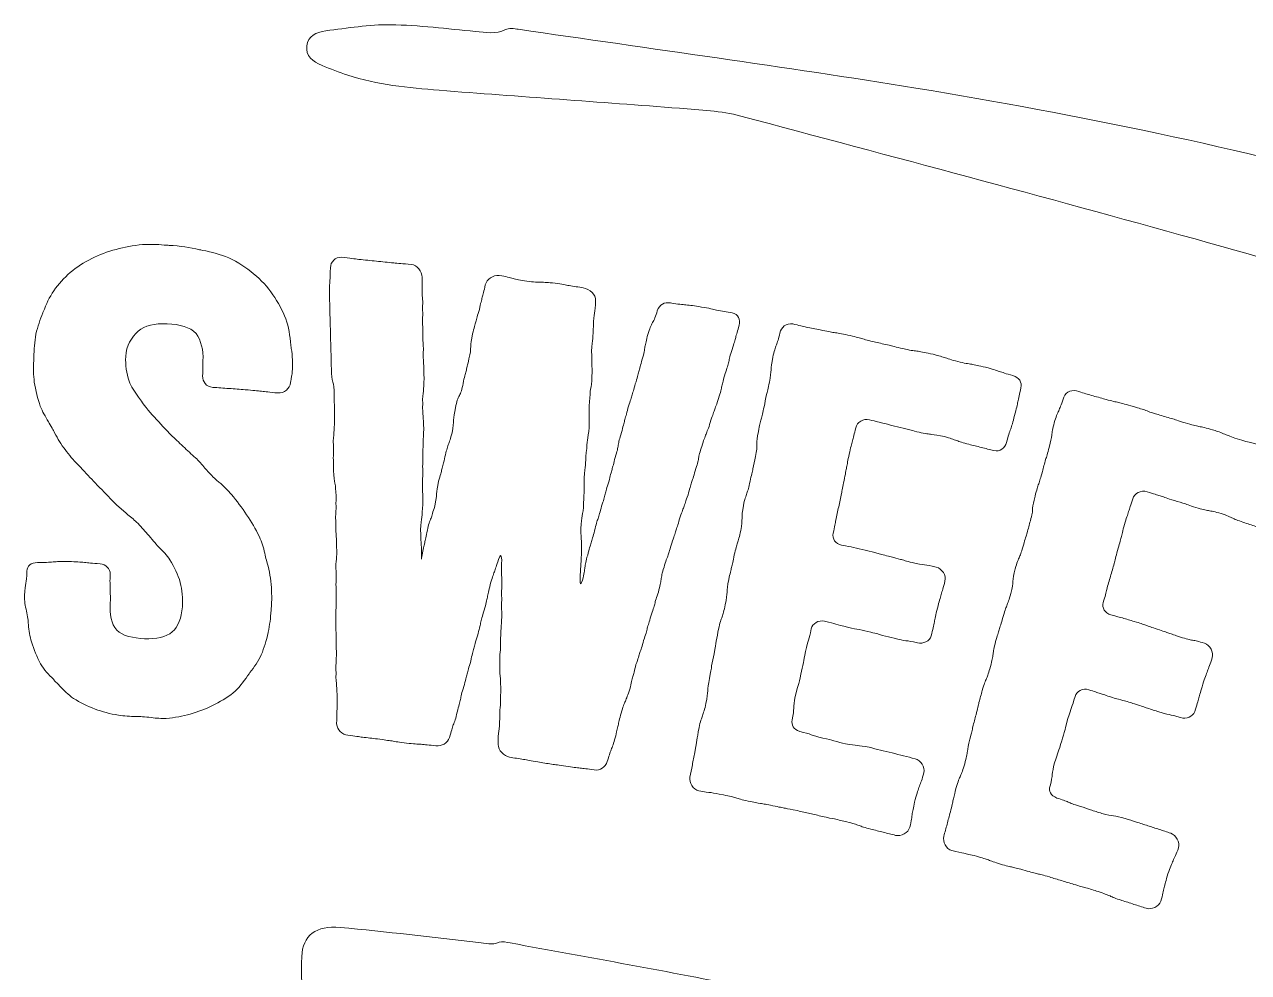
# Model space of a CAD drawing. Header units: inches. Extents: x 112 to 968, y -947 to -133.
# Drawn here: x 563.9 to 761.7, y -615.1 to -462 of the extents above; entities that cross this region are included whole.
import ezdxf

# ---------------------------------------------------------------- set-up
doc = ezdxf.new("R2010")
doc.units = ezdxf.units.IN
doc.header["$MEASUREMENT"] = 0
doc.layers.add('Layer 1', color=7, linetype='Continuous')

# ---------------------------------------------------------------- blocks, each defined once
blk = doc.blocks.new('block 16')
at = {"layer": 'Layer 1', "lineweight": 0}
blk.add_open_spline([(575.36, -572.54), (574.11, -572.05), (572.91, -571.46), (571.88, -570.83), (571.02, -570.2), (570.26, -569.52), (569.62, -568.79), (569.46, -568.57), (569.24, -568.35), (569.03, -568.18), (568.87, -568.01), (568.76, -567.9), (568.65, -567.73), (567.84, -567), (567.14, -566.17), (566.55, -565.23), (565.97, -564.13), (565.44, -562.93), (565.08, -561.67), (564.82, -560.8), (564.67, -559.88), (564.59, -558.9), (564.54, -558.57), (564.55, -558.24), (564.5, -557.92), (564.45, -557.54), (564.35, -557.11), (564.3, -556.72), (564.04, -555.9), (563.95, -555.04), (563.97, -554.17), (564, -553.14), (564.12, -552.66), (564.19, -552.23), (564.26, -551.8), (564.33, -551.31), (564.35, -550.28), (564.38, -549.36), (564.96, -548.89), (566.05, -548.87), (567.25, -548.9), (567.95, -548.81), (568.58, -548.78), (569.21, -548.74), (569.79, -548.65), (571.11, -548.7), (572.31, -548.74), (573, -548.82), (573.63, -548.85), (574.26, -548.93), (574.83, -549), (576.15, -549.06), (577.07, -549.1), (577.83, -549.89), (577.79, -550.76), (577.74, -551.89), (577.77, -552.49), (577.8, -553.09), (577.78, -553.57), (577.86, -554.23), (577.81, -555.37), (577.72, -557.26), (577.94, -558.73), (578.85, -559.8), (579.88, -560.77), (581.5, -561.07), (583.35, -561.17), (585.27, -561.28), (586.75, -560.93), (587.83, -560.08), (588.79, -559.22), (589.33, -557.84), (589.45, -556), (589.53, -554.65), (589.44, -553.34), (589.12, -552.08), (588.74, -550.81), (588.19, -549.63), (587.45, -548.45), (586.92, -547.71), (586.33, -547.03), (585.61, -546.33), (585.34, -546.05), (585.07, -545.71), (584.8, -545.42), (584.47, -545.03), (584.15, -544.68), (583.82, -544.28), (583.28, -543.66), (582.67, -542.97), (582.06, -542.35), (581.57, -541.89), (581.01, -541.43), (580.45, -540.97), (579.95, -540.56), (579.44, -540.1), (578.94, -539.65), (578.38, -539.13), (577.88, -538.62), (577.38, -538.06), (576.93, -537.61), (576.48, -537.15), (576.03, -536.7), (575.19, -535.85), (574.41, -535.01), (573.62, -534.17), (573.51, -534), (573.39, -533.89), (573.23, -533.72), (573.06, -533.5), (572.83, -533.27), (572.6, -533.1), (571.87, -532.31), (571.13, -531.48), (570.51, -530.64), (569.89, -529.81), (569.33, -528.87), (568.82, -527.94), (568.71, -527.66), (568.6, -527.44), (568.43, -527.16), (568.21, -526.78), (567.98, -526.45), (567.81, -526.12), (567.3, -525.29), (566.85, -524.46), (566.51, -523.64), (566.07, -522.39), (565.75, -521.08), (565.54, -519.72), (565.39, -518.63), (565.36, -517.49), (565.45, -516.25), (565.46, -516.09), (565.46, -515.93), (565.46, -515.76), (565.5, -514.47), (565.59, -513.22), (565.8, -511.98), (566.08, -510.75), (566.47, -509.62), (566.93, -508.55), (566.93, -508.49), (566.93, -508.44), (566.99, -508.39), (567.45, -507.15), (567.97, -506.03), (568.68, -504.97), (569.45, -503.85), (570.33, -502.91), (571.34, -502.02), (572.42, -501.14), (573.55, -500.42), (574.81, -499.76), (576.01, -499.16), (577.33, -498.67), (578.77, -498.3), (580.08, -497.92), (581.52, -497.66), (583.01, -497.52), (584.13, -497.47), (585.31, -497.47), (586.54, -497.59), (586.81, -497.61), (587.08, -497.62), (587.34, -497.64), (589.07, -497.73), (590.67, -497.99), (592.2, -498.36), (592.39, -498.37), (592.51, -498.38), (592.69, -498.45), (594.22, -498.7), (595.62, -499.13), (596.95, -499.65), (598.45, -500.35), (599.75, -501.21), (600.97, -502.22), (602.19, -503.23), (603.21, -504.35), (604.09, -505.61), (604.92, -506.82), (605.61, -508.13), (606.17, -509.53), (606.61, -510.82), (606.86, -512.25), (606.97, -513.78), (607.02, -513.95), (607, -514.11), (607.05, -514.28), (607.25, -515.49), (607.32, -516.75), (607.2, -518.09), (607.17, -518.52), (607.09, -518.73), (607.07, -518.95), (607.05, -519.17), (606.98, -519.38), (606.94, -519.81), (606.86, -520.72), (605.88, -521.56), (604.87, -521.48), (603.49, -521.36), (602.9, -521.26), (602.24, -521.21), (601.59, -521.16), (600.87, -521.05), (599.62, -520.95), (598.74, -520.89), (597.86, -520.82), (596.99, -520.76), (596.11, -520.7), (595.23, -520.64), (594.35, -520.58), (593.34, -520.51), (592.67, -519.65), (592.73, -518.73), (592.77, -518.14), (592.79, -517.82), (592.75, -517.54), (592.76, -517.27), (592.73, -516.89), (592.77, -516.3), (592.88, -514.51), (592.5, -513.02), (591.66, -511.89), (590.69, -510.79), (589.01, -510.42), (587.01, -510.31), (584.94, -510.19), (583.39, -510.6), (582.32, -511.52), (581.24, -512.5), (580.39, -513.81), (580.3, -515.6), (580.24, -516.95), (580.42, -518.31), (580.84, -519.58), (581.22, -520.46), (581.71, -521.3), (582.39, -522.15), (582.61, -522.43), (582.83, -522.77), (583, -523.05), (583.78, -524.12), (584.68, -525.14), (585.64, -526.17), (586.54, -527.14), (587.49, -528.17), (588.55, -529.16), (589.23, -529.79), (589.9, -530.43), (590.62, -531.07), (590.9, -531.36), (591.24, -531.66), (591.57, -531.95), (592.13, -532.47), (592.62, -533.05), (593.11, -533.62), (593.5, -534.08), (593.94, -534.55), (594.38, -535.01), (594.76, -535.42), (595.21, -535.78), (595.65, -536.13), (596.26, -536.66), (596.86, -537.25), (597.4, -537.89), (598.26, -538.93), (599.06, -540.02), (599.84, -541.17), (600.63, -542.26), (601.29, -543.45), (601.89, -544.7), (602.28, -545.54), (602.56, -546.43), (602.77, -547.38), (602.86, -547.76), (602.94, -548.1), (603.03, -548.48), (603.44, -549.77), (603.68, -551.04), (603.79, -552.4), (603.91, -553.67), (603.92, -554.97), (603.8, -556.37), (603.79, -556.44), (603.78, -556.52), (603.78, -556.59), (603.72, -557.83), (603.57, -559.02), (603.3, -560.13), (603.3, -560.15), (603.3, -560.17), (603.3, -560.19), (603.01, -561.47), (602.68, -562.69), (602.2, -563.79), (601.71, -564.83), (601.07, -565.76), (600.38, -566.62), (600.31, -566.78), (600.19, -566.88), (600.13, -566.98), (600.07, -567.03), (600.06, -567.14), (600, -567.19), (599.3, -568.22), (598.55, -569.14), (597.65, -569.93), (596.64, -570.72), (595.53, -571.4), (594.32, -571.96), (593.22, -572.54), (592.02, -572.99), (590.72, -573.34), (589.53, -573.69), (588.24, -573.93), (586.85, -574.06), (586.08, -574.07), (585.25, -574.02), (584.42, -573.92), (583.93, -573.84), (583.49, -573.81), (582.99, -573.78), (582.64, -573.76), (582.29, -573.74), (581.94, -573.73), (581.01, -573.73), (580.07, -573.68), (579.13, -573.53), (577.76, -573.3), (576.5, -572.97), (575.36, -572.54)], degree=3, knots=[0, 0, 0, 0, 1, 1, 1, 2, 2, 2, 3, 3, 3, 4, 4, 4, 5, 5, 5, 6, 6, 6, 7, 7, 7, 8, 8, 8, 9, 9, 9, 10, 10, 10, 11, 11, 11, 12, 12, 12, 13, 13, 13, 14, 14, 14, 15, 15, 15, 16, 16, 16, 17, 17, 17, 18, 18, 18, 19, 19, 19, 20, 20, 20, 21, 21, 21, 22, 22, 22, 23, 23, 23, 24, 24, 24, 25, 25, 25, 26, 26, 26, 27, 27, 27, 28, 28, 28, 29, 29, 29, 30, 30, 30, 31, 31, 31, 32, 32, 32, 33, 33, 33, 34, 34, 34, 35, 35, 35, 36, 36, 36, 37, 37, 37, 38, 38, 38, 39, 39, 39, 40, 40, 40, 41, 41, 41, 42, 42, 42, 43, 43, 43, 44, 44, 44, 45, 45, 45, 46, 46, 46, 47, 47, 47, 48, 48, 48, 49, 49, 49, 50, 50, 50, 51, 51, 51, 52, 52, 52, 53, 53, 53, 54, 54, 54, 55, 55, 55, 56, 56, 56, 57, 57, 57, 58, 58, 58, 59, 59, 59, 60, 60, 60, 61, 61, 61, 62, 62, 62, 63, 63, 63, 64, 64, 64, 65, 65, 65, 66, 66, 66, 67, 67, 67, 68, 68, 68, 69, 69, 69, 70, 70, 70, 71, 71, 71, 72, 72, 72, 73, 73, 73, 74, 74, 74, 75, 75, 75, 76, 76, 76, 77, 77, 77, 78, 78, 78, 79, 79, 79, 80, 80, 80, 81, 81, 81, 82, 82, 82, 83, 83, 83, 84, 84, 84, 85, 85, 85, 86, 86, 86, 87, 87, 87, 88, 88, 88, 89, 89, 89, 90, 90, 90, 91, 91, 91, 92, 92, 92, 93, 93, 93, 94, 94, 94, 95, 95, 95, 96, 96, 96, 97, 97, 97, 98, 98, 98, 99, 99, 99, 100, 100, 100, 101, 101, 101, 102, 102, 102, 103, 103, 103, 104, 104, 104, 105, 105, 105, 106, 106, 106, 107, 107, 107, 108, 108, 108, 109, 109, 109, 110, 110, 110, 111, 111, 111, 111], dxfattribs=at)
blk = doc.blocks.new('block 17')
at = {"layer": 'Layer 1', "lineweight": 0}
blk.add_open_spline([(646.87, -581.08), (645.72, -580.9), (645.18, -580.76), (644.58, -580.66), (643.81, -580.55), (643.05, -580.43), (642.28, -580.31), (641.4, -580.18), (640.49, -579.17), (640.46, -578.24), (640.44, -577.19), (640.53, -576.61), (640.6, -576.12), (640.67, -575.64), (640.65, -575.04), (640.74, -574.01), (640.74, -572.92), (640.76, -572.37), (640.83, -571.89), (640.84, -571.4), (640.82, -570.8), (640.92, -569.72), (640.9, -568.67), (640.81, -568.12), (640.83, -567.62), (640.73, -567.11), (640.76, -566.52), (640.74, -565.48), (640.71, -564.43), (640.74, -563.84), (640.81, -563.36), (640.83, -562.87), (640.86, -562.27), (640.84, -561.22), (640.93, -560.14), (640.9, -559.6), (640.96, -559.11), (640.99, -558.52), (641.06, -558.03), (641.05, -556.94), (641, -556), (641.03, -555.4), (641.04, -554.97), (641.06, -554.37), (640.97, -553.81), (641.07, -552.67), (641.06, -551.58), (641.02, -550.97), (641.03, -550.48), (641.05, -549.99), (640.95, -549.43), (641.04, -548.41), (640.99, -547.47), (640.81, -547.5), (640.51, -548.39), (640.2, -549.38), (640, -549.9), (639.88, -550.37), (639.64, -550.83), (639.5, -551.41), (639.19, -552.41), (638.98, -553.47), (638.79, -553.99), (638.72, -554.48), (638.6, -554.95), (638.52, -555.54), (638.21, -556.54), (637.89, -557.58), (637.75, -558.16), (637.62, -558.64), (637.56, -559.12), (637.43, -559.65), (637.11, -560.7), (636.8, -561.7), (636.66, -562.28), (636.54, -562.75), (636.42, -563.23), (636.23, -563.75), (636.03, -564.81), (635.72, -565.81), (635.58, -566.39), (635.46, -566.87), (635.34, -567.34), (635.21, -567.87), (634.9, -568.92), (634.59, -569.92), (634.46, -570.5), (634.39, -570.98), (634.27, -571.45), (634.13, -572.04), (633.83, -573.04), (633.64, -574.05), (633.45, -574.62), (633.22, -575.08), (633.09, -575.56), (632.91, -576.08), (632.6, -577.13), (632.31, -578.02), (631.34, -578.6), (630.41, -578.48), (629.26, -578.33), (628.65, -578.3), (628.04, -578.23), (627.44, -578.2), (626.82, -578.18), (625.67, -578.04), (624.52, -577.89), (623.8, -577.81), (623.32, -577.69), (622.71, -577.62), (622.12, -577.5), (620.96, -577.36), (620.15, -577.27), (619.35, -577.18), (618.54, -577.09), (618.05, -577.03), (617.34, -576.9), (616.19, -576.77), (615.25, -576.67), (614.45, -575.88), (614.38, -574.94), (614.43, -573.92), (614.38, -573.37), (614.43, -572.88), (614.48, -572.4), (614.43, -571.8), (614.47, -570.87), (614.41, -569.83), (614.47, -569.29), (614.35, -568.79), (614.34, -568.3), (614.24, -567.69), (614.28, -566.77), (614.22, -565.73), (614.27, -565.19), (614.32, -564.71), (614.31, -564.22), (614.37, -563.68), (614.31, -562.64), (614.35, -561.72), (614.3, -561.12), (614.29, -560.62), (614.28, -560.13), (614.23, -559.59), (614.27, -558.56), (614.2, -557.62), (614.26, -557.03), (614.25, -556.54), (614.3, -556.06), (614.36, -555.52), (614.29, -554.47), (614.34, -553.45), (614.28, -552.9), (614.27, -552.41), (614.31, -551.98), (614.25, -551.42), (614.3, -550.4), (614.23, -549.36), (614.28, -548.82), (614.33, -548.33), (614.38, -547.9), (614.44, -547.26), (614.36, -546.32), (614.41, -545.29), (614.29, -544.74), (614.28, -544.25), (614.27, -543.76), (614.2, -543.26), (614.25, -542.23), (614.18, -541.19), (614.23, -540.65), (614.28, -540.17), (614.27, -539.67), (614.26, -539.13), (614.31, -538.1), (614.22, -537.17), (614.22, -536.57), (614.09, -536.07), (613.96, -535.62), (613.96, -535.08), (613.88, -534.04), (613.92, -533.01), (613.86, -532.45), (613.84, -531.97), (613.89, -531.53), (613.82, -530.99), (613.86, -529.96), (613.79, -528.91), (613.9, -528.38), (613.94, -527.89), (613.99, -527.41), (613.99, -526.87), (614.03, -525.84), (614.06, -524.81), (614, -524.26), (614.05, -523.77), (614.03, -523.33), (613.96, -522.79), (614, -521.76), (613.92, -520.71), (613.91, -520.17), (613.77, -519.72), (613.64, -519.22), (613.51, -518.67), (613.55, -517.63), (613.46, -516.7), (613.52, -516.06), (613.5, -515.62), (613.48, -515.13), (613.41, -514.58), (613.45, -513.55), (613.35, -512.61), (613.41, -512.02), (613.39, -511.53), (613.38, -511.04), (613.31, -510.49), (613.34, -509.46), (613.26, -508.42), (613.31, -507.88), (613.29, -507.44), (613.27, -506.95), (613.2, -506.4), (613.23, -505.37), (613.15, -504.33), (613.26, -503.8), (613.3, -503.31), (613.35, -502.83), (613.34, -502.28), (613.37, -501.25), (613.39, -500.33), (614.16, -499.48), (615.15, -499.57), (616.56, -499.71), (617.3, -499.84), (617.97, -499.9), (618.92, -500), (619.87, -500.09), (620.81, -500.19), (621.74, -500.28), (622.66, -500.38), (623.59, -500.48), (624.26, -500.55), (625.01, -500.58), (626.43, -500.73), (627.41, -500.84), (628.11, -501.85), (628.19, -502.79), (628.14, -503.82), (628.19, -504.36), (628.2, -504.86), (628.21, -505.35), (628.21, -505.84), (628.28, -506.88), (628.22, -507.91), (628.28, -508.46), (628.29, -508.9), (628.24, -509.38), (628.24, -509.93), (628.3, -510.97), (628.24, -512), (628.3, -512.55), (628.31, -512.99), (628.32, -513.48), (628.44, -514.04), (628.38, -515.07), (628.33, -515.99), (628.44, -516.6), (628.45, -517.09), (628.46, -517.53), (628.46, -518.07), (628.51, -519.12), (628.46, -520.14), (628.45, -520.69), (628.4, -521.17), (628.34, -521.66), (628.21, -522.24), (628.28, -523.18), (628.22, -524.2), (628.34, -524.76), (628.34, -525.25), (628.35, -525.69), (628.4, -526.24), (628.46, -527.28), (628.4, -528.31), (628.39, -528.86), (628.34, -529.29), (628.34, -529.78), (628.34, -530.32), (628.28, -531.35), (628.34, -532.28), (628.33, -532.88), (628.27, -533.37), (628.28, -533.86), (628.33, -534.41), (628.26, -535.44), (628.22, -536.36), (628.26, -536.97), (628.26, -537.45), (628.26, -537.94), (628.36, -538.56), (628.31, -539.48), (628.25, -540.51), (628.18, -541.04), (628.12, -541.53), (628.07, -542.01), (628, -542.55), (627.94, -543.58), (627.99, -544.62), (627.93, -545.1), (628.04, -545.61), (628.04, -546.1), (628.14, -546.71), (628.09, -547.63), (628.03, -548.55), (628.03, -548.55), (628.2, -547.65), (628.37, -546.74), (628.5, -546.16), (628.62, -545.68), (628.68, -545.19), (628.86, -544.67), (629.04, -543.66), (629.21, -542.75), (629.4, -542.17), (629.63, -541.71), (629.75, -541.29), (629.93, -540.76), (630.23, -539.77), (630.41, -538.75), (630.48, -538.21), (630.53, -537.78), (630.59, -537.3), (630.66, -536.77), (630.84, -535.75), (631.14, -534.75), (631.27, -534.22), (631.38, -533.8), (631.5, -533.32), (631.68, -532.8), (631.87, -531.79), (632.04, -530.89), (632.3, -530.31), (632.41, -529.84), (632.65, -529.38), (632.71, -528.89), (633.02, -527.9), (633.21, -526.88), (633.27, -526.34), (633.27, -525.85), (633.33, -525.37), (633.41, -524.78), (633.58, -523.88), (633.77, -522.86), (633.96, -522.34), (634.2, -521.88), (634.43, -521.47), (634.62, -520.95), (634.81, -519.94), (635, -518.92), (635.18, -518.41), (635.3, -517.98), (635.36, -517.5), (635.55, -516.98), (635.74, -515.96), (636.03, -515.07), (635.99, -514.47), (636.05, -513.98), (636.05, -513.49), (636.12, -512.96), (636.31, -511.94), (636.62, -510.95), (636.75, -510.42), (636.87, -509.99), (636.99, -509.52), (637.12, -508.99), (637.43, -508), (637.63, -506.98), (637.81, -506.51), (637.87, -506.03), (637.99, -505.56), (638.19, -505.04), (638.38, -504.02), (638.68, -503.13), (639.59, -502.38), (640.64, -502.52), (641.8, -502.67), (642.34, -502.85), (642.89, -502.98), (643.37, -503.1), (644.03, -503.3), (645.08, -503.44), (646.24, -503.6), (646.88, -503.58), (647.38, -503.6), (647.93, -503.62), (648.5, -503.6), (649.67, -503.76), (650.84, -503.93), (651.39, -504.02), (651.93, -504.15), (652.69, -504.26), (653.45, -504.37), (654.2, -504.49), (655.25, -504.65), (656.29, -505.63), (656.21, -506.55), (656.23, -507.59), (656.09, -508.12), (656.01, -508.6), (656, -509.09), (655.86, -509.61), (655.88, -510.66), (655.8, -511.58), (655.77, -512.18), (655.76, -512.67), (655.69, -513.15), (655.66, -513.69), (655.56, -514.72), (655.59, -515.76), (655.63, -516.32), (655.62, -516.75), (655.6, -517.24), (655.7, -517.81), (655.6, -518.83), (655.62, -519.88), (655.48, -520.4), (655.4, -520.89), (655.33, -521.37), (655.31, -521.91), (655.2, -522.94), (655.12, -523.85), (655.21, -524.47), (655.19, -524.96), (655.18, -525.45), (655.15, -526), (655.17, -527.04), (655.07, -528.07), (654.98, -528.6), (654.91, -529.08), (654.84, -529.51), (654.8, -530.16), (654.71, -531.08), (654.61, -532.1), (654.59, -532.65), (654.57, -533.14), (654.49, -533.62), (654.47, -534.16), (654.36, -535.19), (654.38, -536.23), (654.35, -536.77), (654.34, -537.21), (654.33, -537.7), (654.36, -538.26), (654.25, -539.28), (654.27, -540.32), (654.12, -540.85), (654.05, -541.33), (653.97, -541.81), (653.94, -542.36), (653.84, -543.38), (653.85, -544.42), (653.83, -544.91), (653.93, -545.42), (653.91, -545.91), (653.94, -546.47), (653.95, -547.51), (653.86, -548.43), (653.88, -549.03), (653.8, -549.52), (653.78, -550), (653.7, -550.54), (653.71, -551.58), (653.67, -552.51), (653.78, -552.58), (654.1, -551.7), (654.32, -550.7), (654.42, -550.11), (654.48, -549.68), (654.56, -549.2), (654.59, -548.65), (654.93, -547.67), (655.15, -546.66), (655.35, -546.15), (655.49, -545.67), (655.62, -545.21), (655.83, -544.63), (656.04, -543.74), (656.26, -542.73), (656.47, -542.21), (656.6, -541.74), (656.74, -541.27), (656.94, -540.76), (657.17, -539.75), (657.49, -538.87), (657.65, -538.3), (657.73, -537.81), (657.87, -537.34), (658.01, -536.82), (658.35, -535.83), (658.58, -534.83), (658.73, -534.3), (658.86, -533.83), (658.99, -533.41), (659.14, -532.89), (659.37, -531.88), (659.71, -530.9), (659.8, -530.37), (659.88, -529.89), (659.96, -529.4), (660.05, -528.87), (660.39, -527.88), (660.62, -526.88), (660.83, -526.37), (660.9, -525.94), (661.04, -525.47), (661.19, -524.94), (661.42, -523.94), (661.76, -522.96), (661.91, -522.43), (662.05, -521.96), (662.19, -521.49), (662.41, -520.92), (662.62, -520.03), (662.97, -519.04), (663.06, -518.51), (663.2, -518.03), (663.28, -517.55), (663.49, -517.04), (663.72, -516.04), (664.08, -515.05), (664.1, -514.51), (664.18, -514.03), (664.26, -513.55), (664.41, -513.02), (664.64, -512.02), (664.98, -511.14), (665.14, -510.57), (665.4, -510.12), (665.67, -509.67), (665.95, -509.11), (666.16, -508.21), (666.52, -507.18), (667.29, -506.76), (668.33, -506.94), (669.55, -507.15), (670.24, -507.21), (670.8, -507.25), (671.48, -507.32), (672.1, -507.38), (673.32, -507.6), (674.55, -507.82), (675.22, -507.94), (675.76, -508.09), (676.59, -508.24), (677.43, -508.4), (678.27, -508.55), (679.24, -508.74), (679.64, -509.64), (679.41, -510.53), (679.16, -511.53), (678.94, -512.04), (678.84, -512.52), (678.76, -512.94), (678.54, -513.45), (678.29, -514.45), (677.92, -515.43), (677.82, -515.96), (677.73, -516.44), (677.58, -516.91), (677.47, -517.49), (677.12, -518.36), (676.87, -519.36), (676.71, -519.88), (676.62, -520.36), (676.47, -520.83), (676.43, -521.37), (676.06, -522.35), (675.81, -523.35), (675.53, -523.85), (675.39, -524.26), (675.25, -524.73), (675.08, -525.25), (674.72, -526.23), (674.47, -527.23), (674.19, -527.73), (674.05, -528.14), (673.9, -528.61), (673.63, -529.11), (673.38, -530.11), (673.04, -530.98), (672.92, -531.62), (672.84, -532.04), (672.75, -532.53), (672.65, -533.06), (672.29, -534.04), (672.04, -535.04), (671.83, -535.55), (671.69, -535.96), (671.6, -536.44), (671.39, -536.95), (671.14, -537.95), (670.78, -538.93), (670.62, -539.45), (670.48, -539.92), (670.23, -540.32), (670.13, -540.85), (669.77, -541.83), (669.52, -542.83), (669.31, -543.34), (669.17, -543.75), (669.03, -544.22), (668.88, -544.75), (668.52, -545.73), (668.27, -546.73), (668, -547.23), (667.93, -547.65), (667.78, -548.12), (667.51, -548.62), (667.27, -549.63), (666.91, -550.61), (666.87, -551.15), (666.79, -551.63), (666.76, -552.12), (666.6, -552.64), (666.36, -553.64), (666.03, -554.51), (665.86, -555.09), (665.78, -555.57), (665.64, -556.04), (665.48, -556.56), (665.13, -557.54), (664.91, -558.44), (664.69, -559), (664.55, -559.48), (664.46, -559.95), (664.31, -560.48), (663.96, -561.46), (663.72, -562.46), (663.51, -562.97), (663.38, -563.39), (663.23, -563.86), (663.08, -564.38), (662.73, -565.36), (662.49, -566.37), (662.34, -566.89), (662.21, -567.3), (662.13, -567.78), (661.97, -568.31), (661.74, -569.31), (661.39, -570.29), (661.18, -570.8), (661.04, -571.27), (660.8, -571.67), (660.59, -572.19), (660.36, -573.19), (660.01, -574.17), (659.98, -574.71), (659.83, -575.18), (659.75, -575.66), (659.6, -576.19), (659.37, -577.19), (659.15, -578.09), (658.88, -578.64), (658.74, -579.11), (658.49, -579.56), (658.39, -580.15), (658.06, -581.03), (657.85, -581.92), (656.9, -582.53), (655.97, -582.37), (654.88, -582.18), (654.22, -582.12), (653.72, -582.09), (653.12, -581.99), (652.56, -581.95), (651.41, -581.76), (650.26, -581.57), (649.71, -581.53), (649.11, -581.44), (648.36, -581.32), (647.61, -581.2), (646.87, -581.08)], degree=3, knots=[0, 0, 0, 0, 1, 1, 1, 2, 2, 2, 3, 3, 3, 4, 4, 4, 5, 5, 5, 6, 6, 6, 7, 7, 7, 8, 8, 8, 9, 9, 9, 10, 10, 10, 11, 11, 11, 12, 12, 12, 13, 13, 13, 14, 14, 14, 15, 15, 15, 16, 16, 16, 17, 17, 17, 18, 18, 18, 19, 19, 19, 20, 20, 20, 21, 21, 21, 22, 22, 22, 23, 23, 23, 24, 24, 24, 25, 25, 25, 26, 26, 26, 27, 27, 27, 28, 28, 28, 29, 29, 29, 30, 30, 30, 31, 31, 31, 32, 32, 32, 33, 33, 33, 34, 34, 34, 35, 35, 35, 36, 36, 36, 37, 37, 37, 38, 38, 38, 39, 39, 39, 40, 40, 40, 41, 41, 41, 42, 42, 42, 43, 43, 43, 44, 44, 44, 45, 45, 45, 46, 46, 46, 47, 47, 47, 48, 48, 48, 49, 49, 49, 50, 50, 50, 51, 51, 51, 52, 52, 52, 53, 53, 53, 54, 54, 54, 55, 55, 55, 56, 56, 56, 57, 57, 57, 58, 58, 58, 59, 59, 59, 60, 60, 60, 61, 61, 61, 62, 62, 62, 63, 63, 63, 64, 64, 64, 65, 65, 65, 66, 66, 66, 67, 67, 67, 68, 68, 68, 69, 69, 69, 70, 70, 70, 71, 71, 71, 72, 72, 72, 73, 73, 73, 74, 74, 74, 75, 75, 75, 76, 76, 76, 77, 77, 77, 78, 78, 78, 79, 79, 79, 80, 80, 80, 81, 81, 81, 82, 82, 82, 83, 83, 83, 84, 84, 84, 85, 85, 85, 86, 86, 86, 87, 87, 87, 88, 88, 88, 89, 89, 89, 90, 90, 90, 91, 91, 91, 92, 92, 92, 93, 93, 93, 94, 94, 94, 95, 95, 95, 96, 96, 96, 97, 97, 97, 98, 98, 98, 99, 99, 99, 100, 100, 100, 101, 101, 101, 102, 102, 102, 103, 103, 103, 104, 104, 104, 105, 105, 105, 106, 106, 106, 107, 107, 107, 108, 108, 108, 109, 109, 109, 110, 110, 110, 111, 111, 111, 112, 112, 112, 113, 113, 113, 114, 114, 114, 115, 115, 115, 116, 116, 116, 117, 117, 117, 118, 118, 118, 119, 119, 119, 120, 120, 120, 121, 121, 121, 122, 122, 122, 123, 123, 123, 124, 124, 124, 125, 125, 125, 126, 126, 126, 127, 127, 127, 128, 128, 128, 129, 129, 129, 130, 130, 130, 131, 131, 131, 132, 132, 132, 133, 133, 133, 134, 134, 134, 135, 135, 135, 136, 136, 136, 137, 137, 137, 138, 138, 138, 139, 139, 139, 140, 140, 140, 141, 141, 141, 142, 142, 142, 143, 143, 143, 144, 144, 144, 145, 145, 145, 146, 146, 146, 147, 147, 147, 148, 148, 148, 149, 149, 149, 150, 150, 150, 151, 151, 151, 152, 152, 152, 153, 153, 153, 154, 154, 154, 155, 155, 155, 156, 156, 156, 157, 157, 157, 158, 158, 158, 159, 159, 159, 160, 160, 160, 161, 161, 161, 162, 162, 162, 163, 163, 163, 164, 164, 164, 165, 165, 165, 166, 166, 166, 167, 167, 167, 168, 168, 168, 169, 169, 169, 170, 170, 170, 171, 171, 171, 172, 172, 172, 173, 173, 173, 174, 174, 174, 175, 175, 175, 176, 176, 176, 177, 177, 177, 178, 178, 178, 179, 179, 179, 180, 180, 180, 181, 181, 181, 182, 182, 182, 183, 183, 183, 184, 184, 184, 185, 185, 185, 186, 186, 186, 187, 187, 187, 188, 188, 188, 189, 189, 189, 190, 190, 190, 191, 191, 191, 192, 192, 192, 193, 193, 193, 194, 194, 194, 195, 195, 195, 196, 196, 196, 197, 197, 197, 198, 198, 198, 199, 199, 199, 200, 200, 200, 201, 201, 201, 202, 202, 202, 203, 203, 203, 204, 204, 204, 205, 205, 205, 206, 206, 206, 207, 207, 207, 208, 208, 208, 209, 209, 209, 210, 210, 210, 211, 211, 211, 212, 212, 212, 213, 213, 213, 214, 214, 214, 215, 215, 215, 216, 216, 216, 217, 217, 217, 218, 218, 218, 219, 219, 219, 220, 220, 220, 221, 221, 221, 222, 222, 222, 223, 223, 223, 224, 224, 224, 225, 225, 225, 226, 226, 226, 227, 227, 227, 227], dxfattribs=at)
blk = doc.blocks.new('block 18')
at = {"layer": 'Layer 1', "lineweight": 0}
blk.add_open_spline([(674.86, -586.04), (674.41, -586), (673.8, -585.94), (672.88, -585.75), (671.96, -585.56), (671.27, -584.43), (671.45, -583.53), (671.58, -582.88), (671.71, -582.22), (671.84, -581.57), (671.97, -580.89), (672.11, -580.22), (672.24, -579.55), (672.44, -578.54), (672.49, -578), (672.57, -577.57), (672.67, -577.1), (672.72, -576.55), (672.92, -575.54), (673.12, -574.54), (673.34, -574.03), (673.48, -573.61), (673.62, -573.15), (673.84, -572.64), (674.04, -571.63), (674.24, -570.62), (674.29, -570.08), (674.33, -569.59), (674.36, -569.15), (674.41, -568.61), (674.61, -567.6), (674.81, -566.59), (674.91, -566.06), (674.95, -565.57), (675.08, -564.92), (675.21, -564.26), (675.34, -563.61), (675.54, -562.6), (675.59, -562.06), (675.68, -561.58), (675.81, -560.93), (675.94, -560.27), (676.07, -559.62), (676.27, -558.61), (676.49, -558.09), (676.65, -557.63), (676.8, -557.17), (676.95, -556.7), (677.15, -555.69), (677.36, -554.63), (677.4, -554.14), (677.44, -553.65), (677.47, -553.16), (677.52, -552.62), (677.72, -551.61), (677.92, -550.6), (678.07, -550.13), (678.17, -549.66), (678.26, -549.18), (678.42, -548.66), (678.62, -547.65), (678.83, -546.64), (678.99, -546.12), (679.13, -545.71), (679.28, -545.24), (679.45, -544.72), (679.65, -543.71), (679.85, -542.7), (679.83, -542.15), (679.86, -541.71), (679.9, -541.23), (679.88, -540.67), (680.08, -539.66), (680.28, -538.65), (680.51, -538.14), (680.66, -537.68), (680.8, -537.27), (680.97, -536.74), (681.17, -535.74), (681.37, -534.73), (681.53, -534.21), (681.63, -533.73), (681.76, -533.08), (681.89, -532.42), (682.02, -531.77), (682.22, -530.76), (682.32, -530.23), (682.24, -529.71), (682.28, -529.22), (682.31, -528.73), (682.51, -527.73), (682.72, -526.66), (682.82, -526.19), (682.97, -525.72), (683.07, -525.24), (683.23, -524.72), (683.43, -523.71), (683.56, -523.06), (683.69, -522.4), (683.82, -521.75), (683.97, -521.29), (684.08, -520.75), (684.28, -519.74), (684.48, -518.74), (684.53, -518.19), (684.55, -517.76), (684.58, -517.27), (684.63, -516.72), (684.83, -515.72), (685.03, -514.71), (685.26, -514.2), (685.41, -513.73), (685.56, -513.27), (685.78, -512.81), (685.98, -511.8), (686.16, -510.9), (687.01, -510.13), (688.05, -510.34), (689.08, -510.55), (689.75, -510.74), (690.23, -510.84), (690.98, -510.99), (691.74, -511.15), (692.49, -511.3), (693.65, -511.55), (694.19, -511.66), (694.75, -511.72), (695.23, -511.82), (695.92, -511.91), (696.95, -512.13), (698.11, -512.38), (698.64, -512.56), (699.19, -512.68), (699.73, -512.85), (700.26, -513.02), (701.42, -513.28), (702.15, -513.44), (702.88, -513.6), (703.61, -513.76), (704.15, -513.89), (704.69, -514.06), (705.84, -514.32), (706.99, -514.59), (707.55, -514.66), (708.11, -514.73), (708.61, -514.79), (709.29, -514.9), (710.32, -515.14), (711.47, -515.41), (712, -515.59), (712.54, -515.77), (713.08, -515.9), (713.6, -516.14), (714.75, -516.42), (715.78, -516.66), (716.46, -516.78), (716.96, -516.84), (717.5, -516.98), (718.06, -517.05), (719.21, -517.34), (720.36, -517.63), (720.89, -517.82), (721.42, -518.01), (721.9, -518.13), (722.48, -518.38), (723.63, -518.68), (724.6, -518.92), (725.15, -519.79), (724.92, -520.68), (724.64, -521.73), (724.56, -522.33), (724.41, -522.9), (724.35, -523.39), (724.18, -524.02), (723.9, -525.12), (723.62, -526.22), (723.4, -526.83), (723.27, -527.3), (723.06, -527.86), (722.87, -528.37), (722.58, -529.47), (722.35, -530.36), (721.49, -531.03), (720.54, -530.79), (719.87, -530.62), (719.19, -530.45), (718.52, -530.28), (717.85, -530.11), (717.17, -529.94), (716.5, -529.77), (715.55, -529.54), (715.03, -529.35), (714.5, -529.17), (714.04, -529), (713.53, -528.77), (712.58, -528.53), (711.57, -528.29), (711.01, -528.26), (710.52, -528.2), (710.04, -528.09), (709.48, -528.07), (708.47, -527.83), (707.34, -527.56), (706.87, -527.4), (706.34, -527.27), (705.72, -527.13), (705.11, -526.98), (704.49, -526.84), (703.55, -526.57), (703.07, -526.46), (702.59, -526.35), (702.12, -526.25), (701.59, -526.07), (700.46, -525.82), (699.44, -525.59), (698.43, -526.19), (698.23, -527.1), (698, -528.15), (697.81, -528.72), (697.71, -529.2), (697.58, -529.78), (697.4, -530.3), (697.17, -531.35), (696.94, -532.41), (696.87, -533), (696.76, -533.48), (696.66, -533.95), (696.58, -534.55), (696.35, -535.61), (696.12, -536.66), (695.99, -537.24), (695.94, -537.73), (695.79, -538.44), (695.63, -539.14), (695.48, -539.85), (695.32, -540.57), (695.16, -541.29), (695, -542.01), (694.95, -542.5), (694.82, -543.08), (694.59, -544.14), (694.39, -545.04), (694.95, -545.82), (695.93, -546.04), (696.91, -546.27), (697.39, -546.32), (697.85, -546.42), (698.49, -546.57), (699.12, -546.71), (699.76, -546.86), (700.75, -547.09), (701.21, -547.2), (701.66, -547.35), (702.12, -547.46), (702.63, -547.64), (703.55, -547.86), (704.53, -548.09), (704.98, -548.25), (705.44, -548.36), (705.91, -548.47), (706.41, -548.65), (707.34, -548.87), (708.32, -549.11), (708.85, -549.19), (709.33, -549.25), (709.8, -549.31), (710.27, -549.37), (711.25, -549.61), (712.18, -549.84), (712.88, -550.96), (712.65, -551.86), (712.37, -552.96), (712.19, -553.47), (712.04, -554.05), (711.89, -554.62), (711.71, -555.13), (711.43, -556.24), (711.15, -557.34), (711.05, -557.99), (710.93, -558.46), (710.84, -559.05), (710.7, -559.63), (710.42, -560.73), (710.21, -561.57), (709.12, -562.07), (708.21, -561.85), (707.25, -561.61), (706.79, -561.55), (706.32, -561.5), (705.85, -561.44), (705.35, -561.31), (704.44, -561.09), (703.82, -560.94), (703.19, -560.79), (702.57, -560.64), (702.13, -560.48), (701.62, -560.36), (700.65, -560.13), (700.03, -559.98), (699.41, -559.84), (698.78, -559.69), (698.32, -559.64), (697.86, -559.53), (696.9, -559.31), (695.99, -559.1), (695.49, -558.93), (695.03, -558.83), (694.58, -558.73), (694.14, -558.57), (693.17, -558.35), (692.21, -558.14), (691.24, -558.7), (691.05, -559.6), (690.85, -560.5), (690.74, -560.97), (690.59, -561.39), (690.5, -561.81), (690.33, -562.32), (690.13, -563.22), (689.93, -564.12), (689.83, -564.6), (689.79, -565.03), (689.65, -565.65), (689.51, -566.27), (689.38, -566.88), (689.18, -567.78), (689.06, -568.31), (688.92, -568.72), (688.82, -569.14), (688.66, -569.61), (688.46, -570.5), (688.26, -571.4), (688.26, -571.96), (688.22, -572.39), (688.18, -572.83), (688.18, -573.38), (687.98, -574.28), (687.78, -575.18), (688.17, -575.76), (689.19, -576.16), (690.12, -576.37), (690.61, -576.53), (691.04, -576.68), (691.47, -576.84), (691.96, -577), (692.89, -577.22), (693.78, -577.42), (694.27, -577.54), (694.7, -577.69), (695.33, -577.84), (695.95, -577.99), (696.58, -578.13), (697.51, -578.35), (698.03, -578.37), (698.49, -578.42), (698.94, -578.48), (699.46, -578.49), (700.4, -578.72), (701.01, -578.86), (701.61, -579.01), (702.22, -579.16), (702.84, -579.31), (703.47, -579.47), (704.09, -579.62), (704.71, -579.78), (705.34, -579.93), (705.96, -580.09), (706.59, -580.25), (707.21, -580.41), (707.83, -580.57), (708.71, -580.79), (709.47, -581.94), (709.24, -582.83), (708.96, -583.93), (708.71, -584.42), (708.51, -584.99), (708.36, -585.56), (708.11, -586.06), (707.83, -587.16), (707.55, -588.26), (707.49, -588.91), (707.37, -589.39), (707.28, -589.98), (707.24, -590.58), (706.96, -591.63), (706.73, -592.52), (705.53, -593.16), (704.67, -592.94), (704.01, -592.77), (703.34, -592.6), (702.68, -592.44), (702.01, -592.27), (701.35, -592.1), (700.68, -591.94), (699.65, -591.68), (699.18, -591.51), (698.76, -591.35), (698.29, -591.18), (697.82, -591.01), (696.79, -590.76), (696.12, -590.6), (695.46, -590.44), (694.79, -590.28), (694.34, -590.23), (693.75, -590.09), (692.83, -589.88), (692.16, -589.72), (691.49, -589.56), (690.83, -589.41), (690.16, -589.25), (689.49, -589.1), (688.82, -588.95), (687.79, -588.71), (687.3, -588.66), (686.86, -588.56), (686.38, -588.45), (685.88, -588.39), (684.85, -588.16), (683.82, -587.94), (683.32, -587.88), (682.83, -587.78), (682.38, -587.74), (681.79, -587.61), (680.86, -587.41), (679.83, -587.19), (679.3, -587.02), (678.88, -586.87), (678.39, -586.77), (677.91, -586.62), (676.88, -586.4), (675.84, -586.18), (675.35, -586.14), (674.86, -586.04)], degree=3, knots=[0, 0, 0, 0, 1, 1, 1, 2, 2, 2, 3, 3, 3, 4, 4, 4, 5, 5, 5, 6, 6, 6, 7, 7, 7, 8, 8, 8, 9, 9, 9, 10, 10, 10, 11, 11, 11, 12, 12, 12, 13, 13, 13, 14, 14, 14, 15, 15, 15, 16, 16, 16, 17, 17, 17, 18, 18, 18, 19, 19, 19, 20, 20, 20, 21, 21, 21, 22, 22, 22, 23, 23, 23, 24, 24, 24, 25, 25, 25, 26, 26, 26, 27, 27, 27, 28, 28, 28, 29, 29, 29, 30, 30, 30, 31, 31, 31, 32, 32, 32, 33, 33, 33, 34, 34, 34, 35, 35, 35, 36, 36, 36, 37, 37, 37, 38, 38, 38, 39, 39, 39, 40, 40, 40, 41, 41, 41, 42, 42, 42, 43, 43, 43, 44, 44, 44, 45, 45, 45, 46, 46, 46, 47, 47, 47, 48, 48, 48, 49, 49, 49, 50, 50, 50, 51, 51, 51, 52, 52, 52, 53, 53, 53, 54, 54, 54, 55, 55, 55, 56, 56, 56, 57, 57, 57, 58, 58, 58, 59, 59, 59, 60, 60, 60, 61, 61, 61, 62, 62, 62, 63, 63, 63, 64, 64, 64, 65, 65, 65, 66, 66, 66, 67, 67, 67, 68, 68, 68, 69, 69, 69, 70, 70, 70, 71, 71, 71, 72, 72, 72, 73, 73, 73, 74, 74, 74, 75, 75, 75, 76, 76, 76, 77, 77, 77, 78, 78, 78, 79, 79, 79, 80, 80, 80, 81, 81, 81, 82, 82, 82, 83, 83, 83, 84, 84, 84, 85, 85, 85, 86, 86, 86, 87, 87, 87, 88, 88, 88, 89, 89, 89, 90, 90, 90, 91, 91, 91, 92, 92, 92, 93, 93, 93, 94, 94, 94, 95, 95, 95, 96, 96, 96, 97, 97, 97, 98, 98, 98, 99, 99, 99, 100, 100, 100, 101, 101, 101, 102, 102, 102, 103, 103, 103, 104, 104, 104, 105, 105, 105, 106, 106, 106, 107, 107, 107, 108, 108, 108, 109, 109, 109, 110, 110, 110, 111, 111, 111, 112, 112, 112, 113, 113, 113, 114, 114, 114, 115, 115, 115, 116, 116, 116, 117, 117, 117, 118, 118, 118, 119, 119, 119, 120, 120, 120, 121, 121, 121, 122, 122, 122, 123, 123, 123, 124, 124, 124, 125, 125, 125, 126, 126, 126, 127, 127, 127, 128, 128, 128, 129, 129, 129, 130, 130, 130, 131, 131, 131, 132, 132, 132, 133, 133, 133, 134, 134, 134, 135, 135, 135, 136, 136, 136, 137, 137, 137, 138, 138, 138, 139, 139, 139, 140, 140, 140, 141, 141, 141, 142, 142, 142, 143, 143, 143, 144, 144, 144, 144], dxfattribs=at)
blk = doc.blocks.new('block 19')
at = {"layer": 'Layer 1', "lineweight": 0}
blk.add_open_spline([(715.72, -595.81), (715.27, -595.75), (714.67, -595.64), (713.75, -595.39), (712.84, -595.14), (712.23, -593.97), (712.47, -593.08), (712.64, -592.44), (712.81, -591.79), (712.99, -591.15), (713.16, -590.48), (713.34, -589.82), (713.52, -589.16), (713.79, -588.17), (713.87, -587.63), (713.98, -587.21), (714.11, -586.74), (714.2, -586.2), (714.46, -585.21), (714.73, -584.22), (714.98, -583.72), (715.15, -583.32), (715.33, -582.86), (715.58, -582.37), (715.84, -581.38), (716.11, -580.38), (716.19, -579.85), (716.27, -579.36), (716.32, -578.93), (716.41, -578.39), (716.67, -577.4), (716.94, -576.4), (717.08, -575.88), (717.15, -575.39), (717.32, -574.75), (717.49, -574.1), (717.67, -573.46), (717.93, -572.47), (718.02, -571.93), (718.14, -571.46), (718.32, -570.81), (718.49, -570.17), (718.66, -569.52), (718.93, -568.53), (719.18, -568.04), (719.37, -567.58), (719.55, -567.13), (719.73, -566.67), (719.99, -565.68), (720.28, -564.63), (720.34, -564.15), (720.42, -563.66), (720.48, -563.17), (720.57, -562.64), (720.83, -561.64), (721.1, -560.65), (721.28, -560.2), (721.41, -559.72), (721.53, -559.25), (721.73, -558.75), (722, -557.75), (722.27, -556.76), (722.46, -556.25), (722.63, -555.85), (722.82, -555.39), (723.01, -554.89), (723.28, -553.89), (723.55, -552.9), (723.57, -552.35), (723.63, -551.91), (723.7, -551.43), (723.72, -550.87), (723.99, -549.88), (724.25, -548.89), (724.51, -548.39), (724.69, -547.94), (724.86, -547.54), (725.06, -547.03), (725.33, -546.04), (725.59, -545.04), (725.79, -544.54), (725.92, -544.06), (726.09, -543.42), (726.27, -542.78), (726.44, -542.13), (726.71, -541.14), (726.85, -540.62), (726.8, -540.1), (726.87, -539.61), (726.93, -539.12), (727.2, -538.13), (727.48, -537.08), (727.6, -536.61), (727.79, -536.16), (727.92, -535.69), (728.11, -535.18), (728.38, -534.19), (728.55, -533.54), (728.73, -532.9), (728.9, -532.25), (729.08, -531.8), (729.22, -531.28), (729.49, -530.28), (729.76, -529.29), (729.84, -528.75), (729.89, -528.32), (729.96, -527.83), (730.04, -527.29), (730.3, -526.3), (730.57, -525.31), (730.83, -524.81), (731.02, -524.36), (731.2, -523.9), (731.45, -523.47), (731.72, -522.47), (731.96, -521.59), (732.86, -520.87), (733.88, -521.15), (734.9, -521.43), (735.55, -521.67), (736.04, -521.8), (736.78, -522), (737.52, -522.21), (738.26, -522.41), (739.41, -522.73), (739.94, -522.88), (740.5, -522.98), (740.98, -523.12), (741.66, -523.25), (742.68, -523.54), (743.82, -523.87), (744.35, -524.08), (744.89, -524.23), (745.41, -524.44), (745.94, -524.65), (747.08, -524.98), (747.8, -525.19), (748.52, -525.4), (749.24, -525.61), (749.78, -525.77), (750.3, -525.98), (751.44, -526.32), (752.58, -526.67), (753.13, -526.78), (753.68, -526.89), (754.18, -526.98), (754.85, -527.13), (755.87, -527.44), (757.01, -527.79), (757.53, -528.01), (758.05, -528.23), (758.59, -528.39), (759.1, -528.66), (760.23, -529.02), (761.25, -529.33), (761.92, -529.49), (762.41, -529.59), (762.95, -529.76), (763.5, -529.88), (764.64, -530.24), (765.77, -530.6), (766.29, -530.83), (766.81, -531.05), (767.28, -531.21), (767.85, -531.5), (768.98, -531.87), (769.93, -532.19), (770.42, -533.09), (770.14, -533.96), (769.8, -534.99), (769.67, -535.58), (769.48, -536.14), (769.39, -536.63), (769.19, -537.24), (768.83, -538.32), (768.47, -539.4), (768.21, -540), (768.06, -540.46), (767.81, -541.01), (767.58, -541.5), (767.23, -542.58), (766.94, -543.45), (766.02, -544.06), (765.09, -543.76), (764.43, -543.54), (763.76, -543.32), (763.1, -543.11), (762.44, -542.89), (761.77, -542.68), (761.11, -542.47), (760.17, -542.17), (759.66, -541.95), (759.15, -541.73), (758.7, -541.53), (758.2, -541.26), (757.26, -540.96), (756.26, -540.65), (755.7, -540.59), (755.22, -540.49), (754.75, -540.35), (754.19, -540.29), (753.19, -539.98), (752.08, -539.64), (751.62, -539.44), (751.09, -539.28), (750.48, -539.1), (749.88, -538.91), (749.27, -538.73), (748.34, -538.39), (747.87, -538.25), (747.4, -538.11), (746.93, -537.97), (746.42, -537.76), (745.3, -537.43), (744.3, -537.14), (743.24, -537.67), (742.98, -538.56), (742.68, -539.6), (742.46, -540.15), (742.32, -540.62), (742.15, -541.19), (741.94, -541.7), (741.64, -542.74), (741.34, -543.77), (741.23, -544.36), (741.09, -544.83), (740.95, -545.3), (740.85, -545.89), (740.54, -546.93), (740.24, -547.97), (740.07, -548.54), (739.99, -549.02), (739.79, -549.71), (739.59, -550.41), (739.39, -551.1), (739.18, -551.81), (738.97, -552.52), (738.77, -553.23), (738.69, -553.71), (738.52, -554.29), (738.22, -555.32), (737.96, -556.21), (738.47, -557.03), (739.44, -557.32), (740.41, -557.6), (740.88, -557.69), (741.33, -557.82), (741.96, -558.01), (742.59, -558.2), (743.22, -558.39), (744.19, -558.68), (744.65, -558.82), (745.09, -559.01), (745.55, -559.15), (746.04, -559.36), (746.95, -559.64), (747.92, -559.94), (748.36, -560.13), (748.82, -560.27), (749.27, -560.41), (749.77, -560.62), (750.68, -560.91), (751.65, -561.21), (752.18, -561.33), (752.65, -561.42), (753.12, -561.51), (753.59, -561.6), (754.56, -561.91), (755.47, -562.2), (756.09, -563.37), (755.81, -564.25), (755.46, -565.33), (755.24, -565.82), (755.05, -566.39), (754.87, -566.96), (754.65, -567.46), (754.3, -568.54), (753.95, -569.62), (753.81, -570.26), (753.66, -570.72), (753.53, -571.3), (753.34, -571.87), (752.99, -572.95), (752.73, -573.78), (751.6, -574.21), (750.71, -573.92), (749.76, -573.62), (749.3, -573.53), (748.84, -573.44), (748.37, -573.35), (747.87, -573.19), (746.98, -572.91), (746.36, -572.72), (745.75, -572.52), (745.13, -572.33), (744.7, -572.14), (744.2, -571.99), (743.25, -571.69), (742.63, -571.51), (742.02, -571.32), (741.4, -571.13), (740.94, -571.04), (740.49, -570.91), (739.54, -570.62), (738.64, -570.35), (738.15, -570.15), (737.7, -570.02), (737.25, -569.88), (736.82, -569.7), (735.87, -569.42), (734.92, -569.13), (733.92, -569.63), (733.66, -570.51), (733.4, -571.4), (733.26, -571.87), (733.09, -572.27), (732.97, -572.68), (732.76, -573.19), (732.5, -574.07), (732.25, -574.95), (732.11, -575.42), (732.04, -575.85), (731.87, -576.46), (731.69, -577.07), (731.51, -577.67), (731.25, -578.55), (731.1, -579.07), (730.93, -579.47), (730.81, -579.89), (730.61, -580.34), (730.36, -581.22), (730.1, -582.11), (730.06, -582.66), (729.99, -583.09), (729.92, -583.52), (729.88, -584.07), (729.62, -584.96), (729.37, -585.84), (729.72, -586.45), (730.71, -586.91), (731.64, -587.19), (732.11, -587.38), (732.54, -587.56), (732.96, -587.75), (733.43, -587.95), (734.36, -588.23), (735.23, -588.49), (735.72, -588.64), (736.14, -588.82), (736.75, -589.01), (737.37, -589.2), (737.99, -589.39), (738.91, -589.67), (739.43, -589.72), (739.88, -589.8), (740.33, -589.89), (740.86, -589.94), (741.78, -590.23), (742.38, -590.41), (742.98, -590.6), (743.57, -590.79), (744.19, -590.99), (744.8, -591.18), (745.42, -591.38), (746.03, -591.58), (746.65, -591.78), (747.26, -591.98), (747.88, -592.18), (748.49, -592.38), (749.11, -592.58), (749.97, -592.86), (750.66, -594.06), (750.37, -594.93), (750.01, -596.01), (749.73, -596.49), (749.49, -597.03), (749.31, -597.6), (749.03, -598.08), (748.67, -599.16), (748.32, -600.24), (748.22, -600.89), (748.07, -601.35), (747.93, -601.93), (747.85, -602.54), (747.51, -603.56), (747.22, -604.44), (745.98, -604.99), (745.13, -604.72), (744.48, -604.5), (743.82, -604.29), (743.16, -604.08), (742.51, -603.86), (741.85, -603.65), (741.2, -603.44), (740.19, -603.12), (739.72, -602.92), (739.31, -602.73), (738.85, -602.53), (738.39, -602.32), (737.38, -602.01), (736.72, -601.8), (736.06, -601.6), (735.4, -601.39), (734.96, -601.31), (734.37, -601.13), (733.47, -600.85), (732.81, -600.65), (732.15, -600.45), (731.49, -600.25), (730.83, -600.05), (730.17, -599.86), (729.51, -599.66), (728.5, -599.35), (728, -599.26), (727.57, -599.14), (727.09, -599), (726.6, -598.9), (725.58, -598.61), (724.56, -598.31), (724.07, -598.22), (723.58, -598.08), (723.14, -598.01), (722.55, -597.84), (721.64, -597.58), (720.62, -597.29), (720.1, -597.09), (719.68, -596.91), (719.2, -596.78), (718.74, -596.59), (717.72, -596.31), (716.69, -596.03), (716.2, -595.94), (715.72, -595.81)], degree=3, knots=[0, 0, 0, 0, 1, 1, 1, 2, 2, 2, 3, 3, 3, 4, 4, 4, 5, 5, 5, 6, 6, 6, 7, 7, 7, 8, 8, 8, 9, 9, 9, 10, 10, 10, 11, 11, 11, 12, 12, 12, 13, 13, 13, 14, 14, 14, 15, 15, 15, 16, 16, 16, 17, 17, 17, 18, 18, 18, 19, 19, 19, 20, 20, 20, 21, 21, 21, 22, 22, 22, 23, 23, 23, 24, 24, 24, 25, 25, 25, 26, 26, 26, 27, 27, 27, 28, 28, 28, 29, 29, 29, 30, 30, 30, 31, 31, 31, 32, 32, 32, 33, 33, 33, 34, 34, 34, 35, 35, 35, 36, 36, 36, 37, 37, 37, 38, 38, 38, 39, 39, 39, 40, 40, 40, 41, 41, 41, 42, 42, 42, 43, 43, 43, 44, 44, 44, 45, 45, 45, 46, 46, 46, 47, 47, 47, 48, 48, 48, 49, 49, 49, 50, 50, 50, 51, 51, 51, 52, 52, 52, 53, 53, 53, 54, 54, 54, 55, 55, 55, 56, 56, 56, 57, 57, 57, 58, 58, 58, 59, 59, 59, 60, 60, 60, 61, 61, 61, 62, 62, 62, 63, 63, 63, 64, 64, 64, 65, 65, 65, 66, 66, 66, 67, 67, 67, 68, 68, 68, 69, 69, 69, 70, 70, 70, 71, 71, 71, 72, 72, 72, 73, 73, 73, 74, 74, 74, 75, 75, 75, 76, 76, 76, 77, 77, 77, 78, 78, 78, 79, 79, 79, 80, 80, 80, 81, 81, 81, 82, 82, 82, 83, 83, 83, 84, 84, 84, 85, 85, 85, 86, 86, 86, 87, 87, 87, 88, 88, 88, 89, 89, 89, 90, 90, 90, 91, 91, 91, 92, 92, 92, 93, 93, 93, 94, 94, 94, 95, 95, 95, 96, 96, 96, 97, 97, 97, 98, 98, 98, 99, 99, 99, 100, 100, 100, 101, 101, 101, 102, 102, 102, 103, 103, 103, 104, 104, 104, 105, 105, 105, 106, 106, 106, 107, 107, 107, 108, 108, 108, 109, 109, 109, 110, 110, 110, 111, 111, 111, 112, 112, 112, 113, 113, 113, 114, 114, 114, 115, 115, 115, 116, 116, 116, 117, 117, 117, 118, 118, 118, 119, 119, 119, 120, 120, 120, 121, 121, 121, 122, 122, 122, 123, 123, 123, 124, 124, 124, 125, 125, 125, 126, 126, 126, 127, 127, 127, 128, 128, 128, 129, 129, 129, 130, 130, 130, 131, 131, 131, 132, 132, 132, 133, 133, 133, 134, 134, 134, 135, 135, 135, 136, 136, 136, 137, 137, 137, 138, 138, 138, 139, 139, 139, 140, 140, 140, 141, 141, 141, 142, 142, 142, 143, 143, 143, 144, 144, 144, 144], dxfattribs=at)
blk = doc.blocks.new('block 10')
at = {"layer": 'Layer 1'}
for name in ['block 16', 'block 17', 'block 18', 'block 19']:
    blk.add_blockref(name, (0, 0), dxfattribs=at)
blk = doc.blocks.new('block 25')
at = {"layer": 'Layer 1', "lineweight": 0}
blk.add_open_spline([(967.89, -491.08), (966.59, -492.04), (965.29, -493), (963.48, -494.33), (963.23, -497.7), (960.65, -500.79), (957.85, -503.73), (954.63, -507.1), (952.05, -510.77), (950.04, -514.77), (946.86, -521.12), (943.68, -527.47), (940.43, -533.79), (939.08, -536.43), (937.67, -539.06), (936.09, -541.6), (931.33, -549.24), (925.19, -555.76), (915.88, -559.61), (915.9, -559.89), (915.85, -560.13), (915.94, -560.31), (922.07, -571.85), (926.02, -584), (929.83, -596.2), (930.71, -599), (931.61, -601.8), (932.49, -604.61), (934.93, -612.41), (938.41, -619.84), (943.32, -626.75), (944.02, -627.73), (944.74, -628.71), (945.29, -629.75), (946.73, -632.46), (948.59, -634.76), (952.02, -635.83), (952.73, -636.06), (953.37, -636.58), (953.9, -637.08), (956, -639.03), (955.73, -641.56), (953.18, -643.24), (950.56, -644.97), (947.56, -646.04), (944.35, -646.69), (938.26, -647.9), (932.1, -647.75), (925.93, -647.16), (915.14, -646.12), (904.33, -645.18), (893.57, -643.94), (880.62, -642.45), (867.67, -640.89), (854.79, -639), (842.37, -637.17), (830.41, -633.88), (819.28, -628.56), (819.06, -628.45), (818.8, -628.4), (818.33, -628.24), (818.01, -628.92), (817.64, -629.58), (817.36, -630.26), (812.24, -642.62), (808.32, -655.23), (806.58, -668.34), (806.11, -671.84), (802.1, -674.77), (797.92, -674.73), (793.72, -674.68), (789.66, -673.89), (785.78, -672.56), (782.16, -671.33), (778.54, -670.03), (775.17, -668.37), (766.07, -663.91), (756.78, -659.79), (747.33, -655.93), (744.45, -654.75), (741.6, -653.49), (738.87, -652.07), (727.95, -646.38), (716.21, -642.32), (704.13, -639.04), (691.82, -635.7), (679.42, -632.58), (666.98, -629.65), (661.63, -628.39), (656.06, -627.82), (650.58, -626.99), (640.66, -625.49), (630.74, -624.02), (620.81, -622.56), (618.2, -622.18), (615.57, -621.88), (612.96, -621.54), (611.74, -621.38), (610.53, -621.22), (609, -621.01), (608.89, -618.12), (608.59, -615.3), (608.73, -612.51), (608.89, -609.12), (611.07, -607.45), (614.94, -607.81), (622.4, -608.5), (629.84, -609.39), (637.28, -610.22), (638.4, -610.34), (639.46, -610.74), (640.62, -610.21), (641.07, -610), (641.83, -610.2), (642.43, -610.31), (655.2, -612.7), (668.03, -614.91), (680.74, -617.53), (700.44, -621.6), (719.78, -626.77), (738.67, -633.18), (745.7, -635.56), (752.5, -638.46), (758.14, -642.88), (761.05, -645.16), (764.21, -646.64), (767.78, -647.86), (772.95, -649.63), (777.94, -651.82), (783.03, -653.79), (785.18, -654.63), (787.38, -655.39), (789.73, -656.25), (790.81, -652.41), (791.76, -648.86), (792.8, -645.34), (798.13, -627.22), (805.53, -609.73), (813.62, -592.45), (819.94, -578.96), (827.81, -566.14), (835.65, -553.31), (840.54, -545.31), (845.26, -537.24), (850.05, -529.2), (850.49, -528.46), (850.85, -527.69), (851.31, -526.81), (850.8, -526.62), (850.45, -526.42), (850.06, -526.33), (840.12, -524.04), (830.68, -520.55), (821.11, -517.34), (798.68, -509.82), (775.96, -502.98), (753.06, -496.61), (728.66, -489.82), (704.17, -483.28), (679.66, -476.76), (676.5, -475.92), (673.07, -475.76), (669.75, -475.5), (656.82, -474.49), (643.89, -473.61), (630.96, -472.59), (625.95, -472.2), (620.94, -471.67), (616.16, -470.15), (614.76, -469.7), (613.4, -469.14), (612.03, -468.59), (610.48, -467.97), (609.34, -467.05), (609.56, -465.41), (609.77, -463.88), (611.07, -463.18), (612.63, -462.99), (616.1, -462.56), (619.61, -461.96), (623.1, -462.01), (627.67, -462.08), (632.23, -462.68), (636.8, -463.08), (638.45, -463.23), (640.06, -463.62), (641.67, -462.78), (642.18, -462.52), (643.05, -462.64), (643.72, -462.74), (665.14, -465.88), (686.61, -468.78), (707.96, -472.25), (734.19, -476.51), (760.12, -481.96), (785.62, -488.89), (786.29, -489.07), (786.97, -489.21), (787.83, -489.41), (788.03, -488.9), (788.24, -488.43), (788.4, -487.95), (790.26, -482.45), (793.8, -477.75), (797.7, -473.23), (799.81, -470.78), (802.3, -468.64), (805.34, -467.03), (807.2, -466.04), (809.07, -465.65), (811.36, -465.95), (814.84, -466.41), (818.39, -466.39), (821.9, -466.68), (832.21, -467.56), (842.25, -469.71), (852.32, -471.77), (861.86, -473.72), (871.4, -475.69), (881.01, -477.35), (890.49, -478.98), (900.13, -479.18), (909.75, -479.43), (919.18, -479.68), (928.62, -479.91), (938.04, -480.49), (946.34, -481), (954.43, -482.66), (962.22, -485.34), (964.48, -486.11), (966.6, -486.96), (967.97, -488.79), (967.94, -489.56), (967.92, -490.32), (967.89, -491.08)], degree=3, knots=[0, 0, 0, 0, 1, 1, 1, 2, 2, 2, 3, 3, 3, 4, 4, 4, 5, 5, 5, 6, 6, 6, 7, 7, 7, 8, 8, 8, 9, 9, 9, 10, 10, 10, 11, 11, 11, 12, 12, 12, 13, 13, 13, 14, 14, 14, 15, 15, 15, 16, 16, 16, 17, 17, 17, 18, 18, 18, 19, 19, 19, 20, 20, 20, 21, 21, 21, 22, 22, 22, 23, 23, 23, 24, 24, 24, 25, 25, 25, 26, 26, 26, 27, 27, 27, 28, 28, 28, 29, 29, 29, 30, 30, 30, 31, 31, 31, 32, 32, 32, 33, 33, 33, 34, 34, 34, 35, 35, 35, 36, 36, 36, 37, 37, 37, 38, 38, 38, 39, 39, 39, 40, 40, 40, 41, 41, 41, 42, 42, 42, 43, 43, 43, 44, 44, 44, 45, 45, 45, 46, 46, 46, 47, 47, 47, 48, 48, 48, 49, 49, 49, 50, 50, 50, 51, 51, 51, 52, 52, 52, 53, 53, 53, 54, 54, 54, 55, 55, 55, 56, 56, 56, 57, 57, 57, 58, 58, 58, 59, 59, 59, 60, 60, 60, 61, 61, 61, 62, 62, 62, 63, 63, 63, 64, 64, 64, 65, 65, 65, 66, 66, 66, 67, 67, 67, 68, 68, 68, 69, 69, 69, 70, 70, 70, 71, 71, 71, 72, 72, 72, 73, 73, 73, 74, 74, 74, 75, 75, 75, 76, 76, 76, 77, 77, 77, 78, 78, 78, 78], dxfattribs=at)
blk = doc.blocks.new('block 24')
at = {"layer": 'Layer 1'}
blk.add_blockref('block 25', (0, 0), dxfattribs=at)
blk = doc.blocks.new('block 2')
at = {"layer": 'Layer 1'}
for name in ['block 24', 'block 10']:
    blk.add_blockref(name, (0, 0), dxfattribs=at)

msp = doc.modelspace()

# ---------------------------------------------------------------- block references
at = {"layer": 'Layer 1'}
msp.add_blockref('block 2', (0, 0), dxfattribs=at)

doc.saveas('drawing.dxf')
